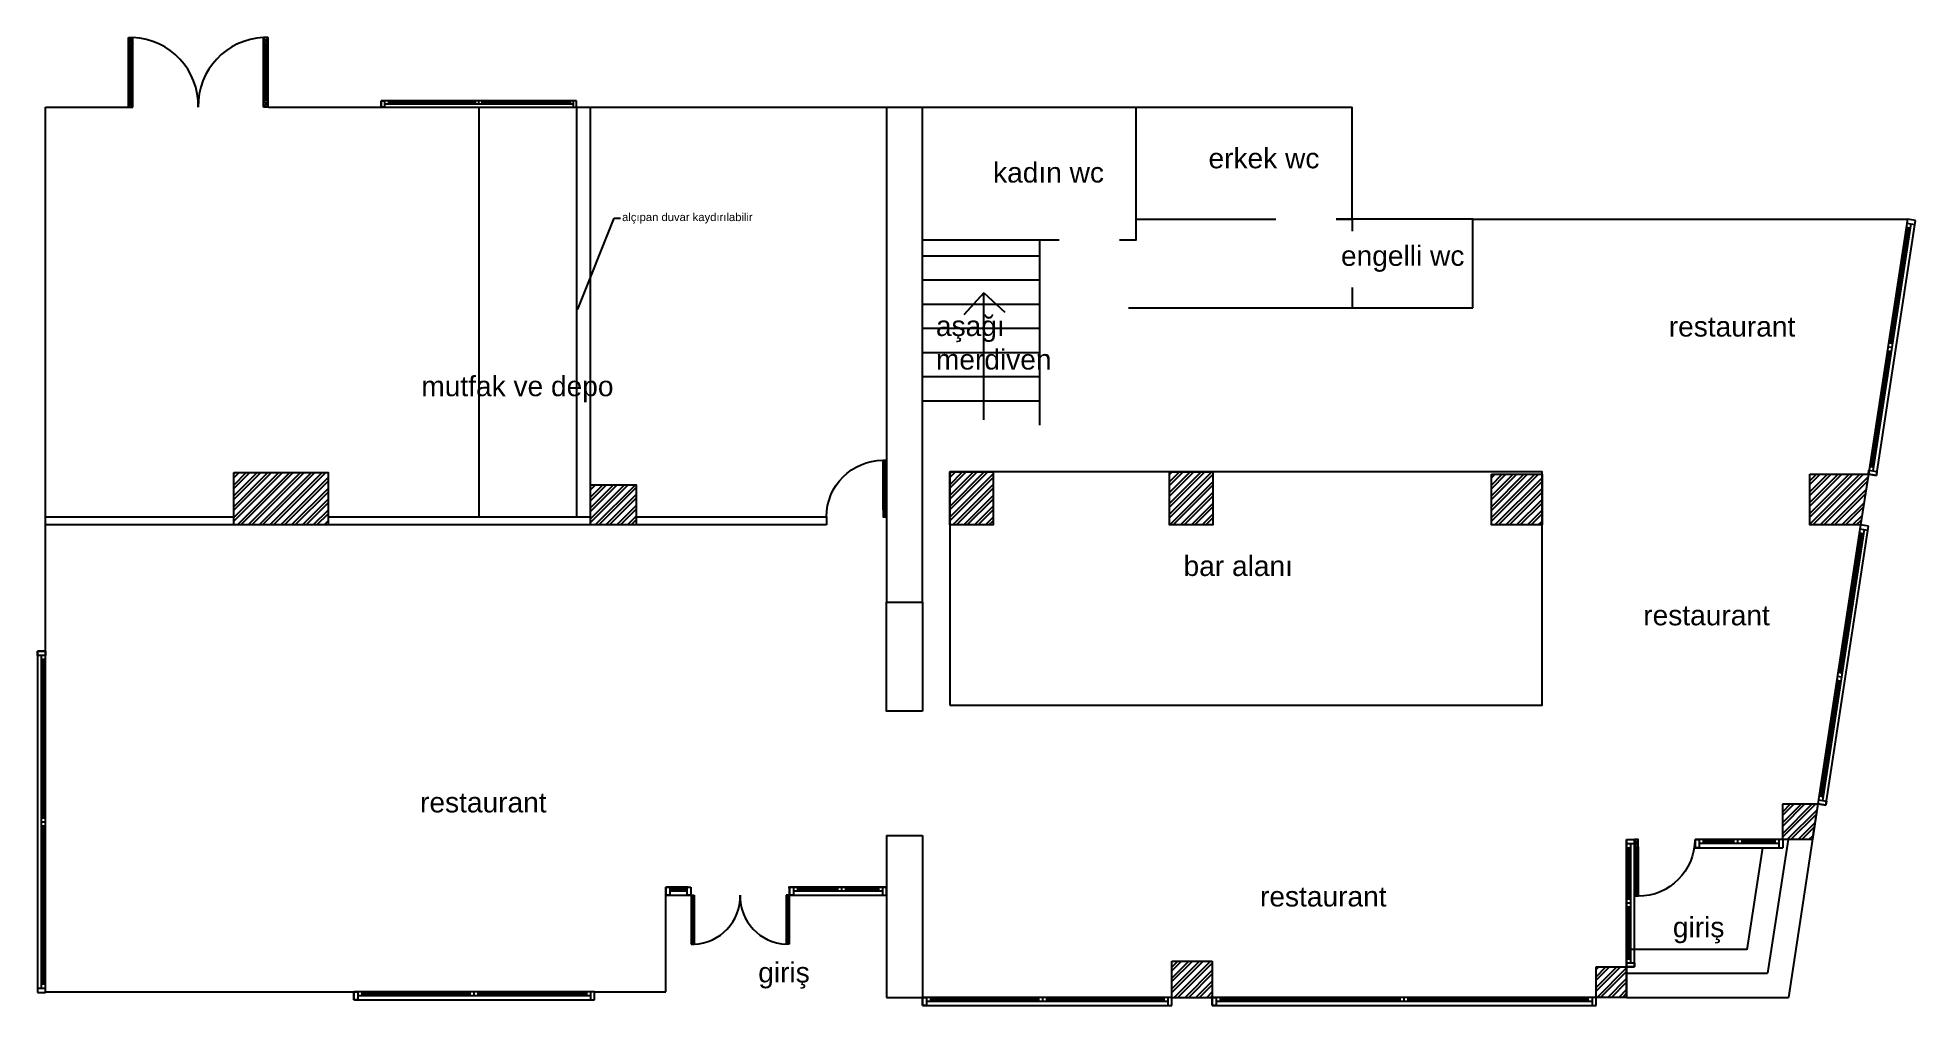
# Model space of a CAD drawing. Header units: millimetres. Extents: x 1427 to 3760, y 1065 to 2268.
import ezdxf
from ezdxf import colors
from ezdxf.entities.mleader import LeaderData, LeaderLine
from ezdxf.math import Vec2, Vec3

# ---------------------------------------------------------------- set-up
doc = ezdxf.new("R2010")
doc.units = ezdxf.units.MM
for name, color, linetype in [('A-Door', 150, 'Continuous'), ('A-Glaz', 92, 'Continuous'), ('A-Wall', 50, 'Continuous'), ('CUA', 140, 'Continuous'), ('NT', 1, 'Continuous')]:
    doc.layers.add(name, color=color, linetype=linetype)
doc.styles.get("Standard").update_dxf_attribs({"font": 'arial.ttf'})

# ---------------------------------------------------------------- blocks, each defined once
blk = doc.blocks.new('A$C3AC45ADF')
at = {"color": 1, "linetype": 'Continuous'}
blk.add_arc((50, 0), 800, 0, 90, dxfattribs=at)
at = {"layer": 'A-Door'}
blk.add_lwpolyline([(0, 100), (50, 100), (50, 700), (0, 700)], close=True, dxfattribs=at)
at = {"layer": 'A-Glaz'}
blk.add_line((25, 700), (25, 100), dxfattribs=at)
for points in [[(0, 700), (50, 700), (50, 800), (0, 800)], [(0, 100), (50, 100), (50, 0), (0, 0)]]:
    blk.add_lwpolyline(points, close=True, dxfattribs=at)
at = {"layer": 'NT', "color": 1}
for p, q in [((0, 700), (50, 800)), ((50, 700), (0, 800)), ((50, 100), (0, 0)), ((0, 100), (50, 0))]:
    blk.add_line(p, q, dxfattribs=at)
blk = doc.blocks.new('A$C4B1E4938')
at = {"color": 1}
for centre, start, end in [((19, 19), 358.5883, 87.6559), ((1581, 19), 92.3441, 181.4117)]:
    blk.add_arc(centre, 781, start, end, dxfattribs=at)
at = {"layer": 'A-Door'}
for p, q in [((0, 800), (51, 800)), ((0, 0), (0, 800)), ((0, 800), (51, 724)), ((51, 800), (0, 724)), ((0, 724), (51, 724)), ((51, 0), (51, 800)), ((1600, 800), (1549, 800)), ((1549, 0), (1549, 800)), ((1600, 800), (1549, 724)), ((1549, 800), (1600, 724)), ((1600, 724), (1549, 724)), ((1600, 0), (1600, 800)), ((0, 0), (51, 76)), ((51, 0), (0, 76)), ((0, 76), (51, 76)), ((1600, 0), (1549, 76)), ((1549, 0), (1600, 76)), ((1600, 76), (1549, 76))]:
    blk.add_line(p, q, dxfattribs=at)
at = {"layer": 'A-Glaz'}
for p, q in [((19, 76), (19, 724)), ((32, 76), (32, 724)), ((1568, 76), (1568, 724)), ((1581, 76), (1581, 724))]:
    blk.add_line(p, q, dxfattribs=at)
at = {"layer": 'A-Wall'}
blk.add_line((0, 0), (51, 0), dxfattribs=at)
at = {"layer": 'A-Wall', "color": 2}
blk.add_line((1600, 0), (1549, 0), dxfattribs=at)

msp = doc.modelspace()

# ---------------------------------------------------------------- hatches: boundary and pattern name
h = msp.add_hatch()
h.set_pattern_fill('ANSI32', color=256)
h.paths.add_polyline_path([(1788.1, 1726.9), (1671.1, 1726.9), (1671.1, 1661.9), (1788.1, 1661.9)])
h.paths.add_polyline_path([(2171.1, 1711.9), (2114.1, 1711.9), (2114.1, 1661.9), (2171.1, 1661.9)])
h.paths.add_polyline_path([(2887.6, 1727.9), (2833.6, 1727.9), (2833.6, 1661.9), (2887.6, 1661.9)])
h.paths.add_polyline_path([(3296.6, 1724.9), (3233.6, 1724.9), (3233.6, 1661.9), (3296.6, 1661.9)])
h.paths.add_polyline_path([(3702, 1724.9), (3629.4, 1724.9), (3629.4, 1661.9), (3692.4, 1661.9)])
h.paths.add_polyline_path([(3639.4, 1315.3), (3595.6, 1315.3), (3595.6, 1270.9), (3632.6, 1270.9)])
h = msp.add_hatch()
h.set_pattern_fill('ANSI32', color=256)
h.paths.add_polyline_path([(2614.6, 1727.9), (2560.6, 1727.9), (2560.6, 1661.9), (2614.6, 1661.9)])
h = msp.add_hatch()
h.set_pattern_fill('ANSI32', color=256)
h.paths.add_polyline_path([(3401.6, 1112.9), (3363.6, 1112.9), (3363.6, 1074.9), (3401.6, 1074.9)])
h.paths.add_polyline_path([(2886.6, 1119.9), (2836.6, 1119.9), (2836.6, 1074.9), (2886.6, 1074.9)])

# ---------------------------------------------------------------- linework, layer by layer
for p, q in [((1437.1, 1504.9), (1437.1, 2180.9)), ((1437.1, 2180.9), (1540.1, 2180.9)), ((1714.1, 2180.9), (1854.1, 2180.9)), ((2096.1, 2180.9), (2122.1, 2180.9)), ((2096.9, 2180.9), (2096.9, 1671.9)), ((2114.1, 1671.9), (2114.1, 2180.9)), ((2122.1, 2180.9), (2482.1, 2180.9)), ((2482.1, 2180.9), (2482.1, 1610.9)), ((2482.1, 2180.9), (3060.6, 2180.9)), ((2526.6, 1565.9), (2526.6, 2180.9)), ((2526.6, 2180.9), (2691.6, 2180.9)), ((3060.6, 2041.9), (3060.6, 2180.9)), ((2791.6, 2041.9), (2965.6, 2041.9)), ((3060.6, 2041.9), (3040.6, 2041.9)), ((3040.6, 2041.9), (3060.6, 2041.9)), ((3210.6, 2041.9), (3060.6, 2041.9)), ((3060.6, 2041.9), (3060.6, 2026.9)), ((3060.6, 2041.9), (3060.6, 2026.9)), ((3210.6, 1931.9), (3210.6, 2041.9)), ((3210.6, 2041.9), (3750.6, 2041.9)), ((2672.6, 1785.9), (2672.6, 2015.9)), ((2791.6, 2015.9), (2771.6, 2015.9)), ((2672.6, 1995.9), (2526.6, 1995.9)), ((2672.6, 1965.9), (2526.6, 1965.9)), ((2603.1, 1950.5), (2578.3, 1923.6)), ((2578.3, 1923.6), (2603.1, 1950.5)), ((2603.1, 1792.4), (2603.1, 1950.5)), ((2603.1, 1950.5), (2629, 1926.5)), ((3060.6, 1956.9), (3060.6, 1931.9)), ((2672.6, 1935.9), (2526.6, 1935.9)), ((2672.6, 1785.9), (2672.6, 1931.9)), ((2782.6, 1931.9), (3210.6, 1931.9)), ((2672.6, 1905.9), (2526.6, 1905.9)), ((2672.6, 1875.9), (2526.6, 1875.9)), ((2672.6, 1845.9), (2526.6, 1845.9)), ((2672.6, 1815.9), (2526.6, 1815.9)), ((2526.6, 1565.9), (2526.6, 1785.9)), ((1437.1, 1504.9), (1437.1, 1671.9)), ((1437.1, 1504.9), (1437.1, 1671.9)), ((1437.1, 1661.9), (1437.1, 1671.9)), ((1437.1, 1671.9), (1671.1, 1671.9)), ((2407.4, 1661.9), (1437.1, 1661.9)), ((1788.1, 1671.9), (2114.1, 1671.9)), ((2096.9, 1671.9), (2114.1, 1671.9)), ((2171.1, 1671.9), (2407.4, 1671.9)), ((2407.4, 1671.9), (2407.4, 1661.9)), ((2477.7, 1671.9), (2482.1, 1671.9)), ((2482.1, 1610.9), (2482.1, 1565.9)), ((2482.1, 1565.9), (2526.6, 1565.9)), ((3595.6, 1315.3), (3639.4, 1315.3)), ((3595.6, 1270.9), (3595.6, 1315.1)), ((3639.4, 1315.3), (3602.6, 1074.9)), ((3639.4, 1315.3), (3632.3, 1270.9)), ((3639.4, 1315.3), (3632.6, 1270.9)), ((2482.1, 1275.9), (2482.1, 1074.9)), ((2482.1, 1275.9), (2526.6, 1275.9)), ((2526.6, 1275.9), (2526.6, 1107.9)), ((3401.6, 1074.9), (3401.6, 1270.9)), ((3570.4, 1260.9), (3550.9, 1133.9)), ((3602.3, 1270.9), (3576.8, 1104.9)), ((3632.6, 1270.9), (3595.6, 1270.9)), ((2207.6, 1211.9), (2235.6, 1211.9)), ((2207.6, 1081.9), (2207.6, 1211.9)), ((2207.6, 1201.9), (2239, 1201.9)), ((2359.6, 1211.9), (2482.1, 1211.9)), ((3401.6, 1134.9), (3551.1, 1134.9)), ((2526.6, 1107.9), (2526.6, 1074.9)), ((2836.6, 1074.9), (2836.6, 1119.9)), ((2836.6, 1119.9), (2886.6, 1119.9)), ((2886.6, 1119.9), (2886.6, 1074.9)), ((3363.6, 1074.9), (3363.6, 1112.9)), ((3363.6, 1112.9), (3401.6, 1112.9)), ((3401.6, 1112.9), (3401.6, 1074.9)), ((3401.6, 1104.9), (3576.8, 1104.9)), ((1437.1, 1081.9), (1820.1, 1081.9)), ((2119.1, 1081.9), (2207.6, 1081.9)), ((2482.1, 1074.9), (2526.6, 1074.9)), ((2836.6, 1074.9), (2886.6, 1074.9)), ((3401.6, 1074.9), (3363.6, 1074.9)), ((3401.6, 1074.9), (3401.6, 1074.9)), ((3401.6, 1074.9), (3602.6, 1074.9))]:
    msp.add_line(p, q)
at = {"color": 1}
msp.add_line((1975.5, 2180.9), (1975.5, 1671.9), dxfattribs=at)
for points in [[(2696.6, 2015.9), (2526.6, 2015.9), (2526.6, 2180.9), (2791.6, 2180.9), (2791.6, 2015.9), (2771.6, 2015.9)], [(2560.6, 1661.9), (2560.6, 1715.9)]]:
    msp.add_lwpolyline(points)
for points in [[(1671.1, 1726.9), (1788.1, 1726.9), (1788.1, 1661.9), (1671.1, 1661.9)], [(2560.6, 1437.9), (3296.6, 1437.9), (3296.6, 1727.9), (2560.6, 1727.9)], [(2560.6, 1727.9), (2614.6, 1727.9), (2614.6, 1661.9), (2560.6, 1661.9)], [(2833.6, 1727.9), (2887.6, 1727.9), (2887.6, 1661.9), (2833.6, 1661.9)], [(2114.1, 1711.9), (2171.1, 1711.9), (2171.1, 1661.9), (2114.1, 1661.9)], [(3233.6, 1724.9), (3296.6, 1724.9), (3296.6, 1661.9), (3233.6, 1661.9)], [(3629.4, 1724.9), (3702, 1724.9), (3692.4, 1661.9), (3629.4, 1661.9)], [(2526.6, 1430.7), (2482.1, 1430.7), (2482.1, 1565.9), (2526.6, 1565.9)]]:
    msp.add_lwpolyline(points, close=True)
at = {"layer": 'A-Glaz'}
for p, q in [((2096.9, 2189), (1854.1, 2189)), ((2092.8, 2184.9), (1858.2, 2184.9)), ((1971.4, 2184.9), (1971.4, 2189)), ((1975.5, 2184.9), (1975.5, 2189)), ((1979.6, 2184.9), (1979.6, 2189)), ((2088.8, 2189), (2088.8, 2184.9)), ((3750.6, 2041.9), (3702, 1724.9)), ((3754.8, 2036.2), (3707.7, 1729.1)), ((3749.1, 2032), (3754.1, 2031.2)), ((3730.5, 1877.3), (3725.5, 1878)), ((3731.2, 1882.3), (3726.2, 1883)), ((3731.9, 1887.2), (3727, 1887.9)), ((3703.5, 1734.7), (3708.4, 1734)), ((3692.4, 1661.9), (3639.4, 1315.3)), ((3696.6, 1656.2), (3645.1, 1319.5)), ((3690.9, 1652), (3695.8, 1651.2)), ((1432.1, 1086.1), (1432.1, 1499.9)), ((1437.1, 1494.9), (1432.1, 1494.9)), ((1437.1, 1081.1), (1437.1, 1504.9)), ((3668.6, 1472.7), (3663.7, 1473.5)), ((3669.3, 1477.7), (3664.4, 1478.4)), ((3667.9, 1467.8), (3662.9, 1468.5)), ((3640.9, 1325.2), (3645.8, 1324.5)), ((1432.1, 1298), (1437.1, 1298)), ((1432.1, 1293), (1437.1, 1293)), ((1432.1, 1288), (1437.1, 1288)), ((3401.6, 1270.9), (3401.6, 1112.9)), ((3401.6, 1260.9), (3406.6, 1260.9)), ((3406.6, 1265.9), (3406.6, 1117.9)), ((3595.6, 1270.9), (3486.8, 1270.9)), ((3590.6, 1265.9), (3491.8, 1265.9)), ((3496.8, 1270.9), (3496.8, 1265.9)), ((3535, 1265.9), (3535, 1270.9)), ((3540, 1265.9), (3540, 1270.9)), ((3545, 1265.9), (3545, 1270.9)), ((3585.6, 1270.9), (3585.6, 1265.9)), ((2235.6, 1211.9), (2207.6, 1211.9)), ((2234, 1206.9), (2212.6, 1206.9)), ((2214.9, 1211.9), (2214.9, 1206.9)), ((2231.4, 1211.9), (2231.4, 1206.9)), ((2482.1, 1211.9), (2361.5, 1211.9)), ((2477.1, 1206.9), (2366.5, 1206.9)), ((2371.5, 1211.9), (2371.5, 1206.9)), ((2421.5, 1206.9), (2421.5, 1211.9)), ((2426.5, 1206.9), (2426.5, 1211.9)), ((2431.5, 1206.9), (2431.5, 1211.9)), ((2472.1, 1211.9), (2472.1, 1206.9)), ((3406.6, 1196.9), (3401.6, 1196.9)), ((3406.6, 1191.9), (3401.6, 1191.9)), ((3406.6, 1186.9), (3401.6, 1186.9)), ((3401.6, 1122.9), (3406.6, 1122.9)), ((1437.1, 1091.1), (1432.1, 1091.1)), ((2119.1, 1081.9), (1820.1, 1081.9)), ((2114.1, 1076.9), (1825.1, 1076.9)), ((1830.1, 1081.9), (1830.1, 1076.9)), ((1964.6, 1076.9), (1964.6, 1081.9)), ((1969.6, 1076.9), (1969.6, 1081.9)), ((1974.6, 1076.9), (1974.6, 1081.9)), ((2109.1, 1081.9), (2109.1, 1076.9)), ((2836.6, 1074.9), (2526.6, 1074.9)), ((2536.6, 1074.9), (2536.6, 1069.9)), ((2671.1, 1069.9), (2671.1, 1074.9)), ((2676.1, 1069.9), (2676.1, 1074.9)), ((2681.1, 1069.9), (2681.1, 1074.9)), ((2826.6, 1074.9), (2826.6, 1069.9)), ((3363.6, 1074.9), (2886.6, 1074.9)), ((2896.6, 1074.9), (2896.6, 1069.9)), ((3120.1, 1069.8), (3120.1, 1074.8)), ((3125.1, 1069.8), (3125.1, 1074.8)), ((3130.1, 1069.8), (3130.1, 1074.8)), ((3353.6, 1074.9), (3353.6, 1069.9)), ((2831.6, 1069.9), (2531.6, 1069.9)), ((3358.6, 1069.9), (2891.6, 1069.9))]:
    msp.add_line(p, q, dxfattribs=at)
at = {"layer": 'CUA', "color": 4}
for p, q in [((1854.1, 2180.9), (1854.1, 2189)), ((1854.1, 2189), (1858.2, 2189)), ((1858.2, 2180.9), (1854.1, 2180.9)), ((1858.2, 2189), (1858.2, 2180.9)), ((1858.2, 2189), (1858.2, 2180.9)), ((2092.8, 2189), (2092.8, 2180.9)), ((2096.9, 2189), (2092.8, 2189)), ((2092.8, 2189), (2092.8, 2180.9)), ((2092.8, 2180.9), (2096.9, 2180.9)), ((2096.9, 2180.9), (2096.9, 2189)), ((3750.6, 2041.9), (3749.9, 2036.9)), ((3749.9, 2036.9), (3759.8, 2035.4)), ((3749.9, 2036.9), (3759.8, 2035.4)), ((3760.5, 2040.4), (3750.6, 2041.9)), ((3759.8, 2035.4), (3760.5, 2040.4)), ((3702, 1724.9), (3702.7, 1729.8)), ((3702.7, 1729.8), (3712.6, 1728.3)), ((3702.7, 1729.8), (3712.6, 1728.3)), ((3712.6, 1728.3), (3711.9, 1723.4)), ((3711.9, 1723.4), (3702, 1724.9)), ((3692.4, 1661.9), (3691.6, 1656.9)), ((3691.6, 1656.9), (3701.5, 1655.4)), ((3691.6, 1656.9), (3701.5, 1655.4)), ((3701.5, 1655.4), (3702.2, 1660.4)), ((1427.1, 1504.9), (1437.1, 1504.9)), ((1427.1, 1499.9), (1427.1, 1504.9)), ((1437.1, 1499.9), (1427.1, 1499.9)), ((1437.1, 1499.9), (1427.1, 1499.9)), ((1437.1, 1504.9), (1437.1, 1499.9)), ((3649.3, 1313.9), (3639.4, 1315.3)), ((3640.1, 1320.3), (3650, 1318.8)), ((3640.1, 1320.3), (3650, 1318.8)), ((3650, 1318.8), (3649.3, 1313.9)), ((3401.6, 1270.9), (3401.6, 1265.9)), ((3401.6, 1270.9), (3411.6, 1270.9)), ((3401.6, 1265.9), (3411.6, 1265.9)), ((3401.6, 1265.9), (3411.6, 1265.9)), ((3411.6, 1265.9), (3411.6, 1270.9)), ((3486.8, 1260.9), (3486.8, 1270.9)), ((3486.8, 1270.9), (3491.8, 1270.9)), ((3491.8, 1260.9), (3486.8, 1260.9)), ((3491.8, 1270.9), (3491.8, 1260.9)), ((3491.8, 1270.9), (3491.8, 1260.9)), ((3590.6, 1270.9), (3590.6, 1260.9)), ((3595.6, 1270.9), (3590.6, 1270.9)), ((3590.6, 1270.9), (3590.6, 1260.9)), ((3590.6, 1260.9), (3595.6, 1260.9)), ((3595.6, 1270.9), (3595.6, 1260.9)), ((2207.6, 1206.9), (2207.6, 1211.9)), ((2207.6, 1211.9), (2207.6, 1206.9)), ((2207.6, 1211.9), (2212.6, 1211.9)), ((2212.6, 1201.9), (2207.6, 1201.9)), ((2212.6, 1211.9), (2212.6, 1201.9)), ((2212.6, 1211.9), (2212.6, 1201.9)), ((2234, 1211.9), (2234, 1201.9)), ((2235.6, 1211.9), (2239, 1211.9)), ((2239, 1201.9), (2235.6, 1201.9)), ((2239, 1211.9), (2239, 1201.9)), ((2239, 1211.9), (2239, 1201.9)), ((2361.5, 1201.9), (2361.5, 1211.9)), ((2361.5, 1211.9), (2366.5, 1211.9)), ((2366.5, 1201.9), (2361.5, 1201.9)), ((2366.5, 1211.9), (2366.5, 1201.9)), ((2366.5, 1211.9), (2366.5, 1201.9)), ((2477.1, 1211.9), (2477.1, 1201.9)), ((2482.1, 1211.9), (2477.1, 1211.9)), ((2477.1, 1211.9), (2477.1, 1201.9)), ((2477.1, 1201.9), (2482.1, 1201.9)), ((2482.1, 1201.9), (2482.1, 1211.9)), ((3401.6, 1117.9), (3411.6, 1117.9)), ((3401.6, 1112.9), (3401.6, 1117.9)), ((3401.6, 1117.9), (3411.6, 1117.9)), ((3411.6, 1112.9), (3401.6, 1112.9)), ((3411.6, 1117.9), (3411.6, 1112.9)), ((1427.1, 1086.1), (1427.1, 1081.1)), ((1437.1, 1086.1), (1427.1, 1086.1)), ((1437.1, 1086.1), (1427.1, 1086.1)), ((1427.1, 1081.1), (1437.1, 1081.1)), ((1437.1, 1081.1), (1437.1, 1086.1)), ((1820.1, 1071.9), (1820.1, 1081.9)), ((1820.1, 1081.9), (1825.1, 1081.9)), ((1825.1, 1081.9), (1825.1, 1071.9)), ((1825.1, 1081.9), (1825.1, 1071.9)), ((2114.1, 1081.9), (2114.1, 1071.9)), ((2119.1, 1081.9), (2114.1, 1081.9)), ((2114.1, 1081.9), (2114.1, 1071.9)), ((2119.1, 1071.9), (2119.1, 1081.9)), ((2526.6, 1064.9), (2526.6, 1074.9)), ((2526.6, 1074.9), (2531.6, 1074.9)), ((2531.6, 1074.9), (2531.6, 1064.9)), ((2531.6, 1074.9), (2531.6, 1064.9)), ((2831.6, 1074.9), (2831.6, 1064.9)), ((2836.6, 1074.9), (2831.6, 1074.9)), ((2831.6, 1074.9), (2831.6, 1064.9)), ((2836.6, 1064.9), (2836.6, 1074.9)), ((2886.6, 1064.9), (2886.6, 1074.9)), ((2886.6, 1074.9), (2891.6, 1074.9)), ((2891.6, 1074.9), (2891.6, 1064.9)), ((2891.6, 1074.9), (2891.6, 1064.9)), ((3358.6, 1074.9), (3358.6, 1064.9)), ((3363.6, 1074.9), (3358.6, 1074.9)), ((3358.6, 1074.9), (3358.6, 1064.9)), ((3363.6, 1064.9), (3363.6, 1074.9)), ((1825.1, 1071.9), (1820.1, 1071.9)), ((2114.1, 1071.9), (2119.1, 1071.9)), ((2531.6, 1064.9), (2526.6, 1064.9)), ((2831.6, 1064.9), (2836.6, 1064.9)), ((2891.6, 1064.9), (2886.6, 1064.9)), ((3358.6, 1064.9), (3363.6, 1064.9))]:
    msp.add_line(p, q, dxfattribs=at)
at = {"layer": 'CUA'}
for p, q in [((1854.1, 2189), (1854.1, 2180.9)), ((1854.1, 2180.9), (2096.9, 2180.9)), ((1858.2, 2189), (1858.2, 2180.9)), ((2096.9, 2180.9), (2096.9, 2189)), ((3711.9, 1723.4), (3760.5, 2040.4)), ((3760.5, 2040.4), (3750.6, 2041.9)), ((3702.7, 1729.8), (3712.6, 1728.3)), ((3702, 1724.9), (3711.9, 1723.4)), ((3649.3, 1313.9), (3702.2, 1660.4)), ((3702.2, 1660.4), (3692.4, 1661.9)), ((1427.1, 1504.9), (1427.1, 1081.1)), ((1437.1, 1504.9), (1427.1, 1504.9)), ((1437.1, 1499.9), (1427.1, 1499.9)), ((3639.4, 1315.3), (3649.3, 1313.9)), ((3640.1, 1320.3), (3650, 1318.8)), ((3411.6, 1112.9), (3411.6, 1270.9)), ((3486.8, 1270.9), (3486.8, 1260.9)), ((3486.8, 1260.9), (3595.6, 1260.9)), ((3491.8, 1270.9), (3491.8, 1260.9)), ((2207.6, 1211.9), (2207.6, 1201.9)), ((2207.6, 1201.9), (2235.6, 1201.9)), ((2212.6, 1211.9), (2212.6, 1201.9)), ((2361.5, 1211.9), (2361.5, 1201.9)), ((2361.5, 1201.9), (2482.1, 1201.9)), ((2366.5, 1211.9), (2366.5, 1201.9)), ((2482.1, 1201.9), (2482.1, 1211.9)), ((3401.6, 1117.9), (3411.6, 1117.9)), ((3401.6, 1112.9), (3411.6, 1112.9)), ((1427.1, 1081.1), (1437.1, 1081.1)), ((1820.1, 1081.9), (1820.1, 1071.9)), ((1825.1, 1081.9), (1825.1, 1071.9)), ((2119.1, 1071.9), (2119.1, 1081.9)), ((2526.6, 1074.9), (2526.6, 1064.9)), ((2531.6, 1074.9), (2531.6, 1064.9)), ((2836.6, 1064.9), (2836.6, 1074.9)), ((2886.6, 1074.9), (2886.6, 1064.9)), ((2891.6, 1074.9), (2891.6, 1064.9)), ((3363.6, 1064.9), (3363.6, 1074.9)), ((1820.1, 1071.9), (2119.1, 1071.9)), ((2526.6, 1064.9), (2836.6, 1064.9)), ((2886.6, 1064.9), (3363.6, 1064.9))]:
    msp.add_line(p, q, dxfattribs=at)
at = {"layer": 'CUA', "color": 1}
for p, q in [((1862.2, 2187.8), (1971.4, 2187.8)), ((1862.2, 2186.9), (1971.4, 2186.9)), ((1862.2, 2186.1), (1971.4, 2186.1)), ((1979.6, 2187.8), (2048.2, 2187.8)), ((1979.6, 2186.9), (2048.2, 2186.9)), ((1979.6, 2186.1), (2048.2, 2186.1)), ((2088.8, 2187.8), (2048.2, 2187.8)), ((2088.8, 2186.9), (2048.2, 2186.9)), ((2088.8, 2186.1), (2048.2, 2186.1)), ((3750.6, 2031.7), (3743.3, 1982.3)), ((3751.6, 2031.6), (3744.3, 1982.1)), ((3752.6, 2031.4), (3745.3, 1982)), ((3728.7, 1887.7), (3743.3, 1982.3)), ((3729.7, 1887.5), (3744.3, 1982.1)), ((3730.7, 1887.4), (3745.3, 1982)), ((3704.9, 1734.5), (3727.2, 1877.8)), ((3705.9, 1734.4), (3728.1, 1877.6)), ((3706.9, 1734.2), (3729.1, 1877.5)), ((3692.4, 1651.7), (3685, 1602.3)), ((3693.4, 1651.6), (3686, 1602.1)), ((3694.3, 1651.4), (3687, 1602)), ((3666.1, 1478.1), (3685, 1602.3)), ((3667.1, 1478), (3686, 1602.1)), ((3668.1, 1477.9), (3687, 1602)), ((1433.6, 1494.9), (1433.6, 1444.9)), ((1434.6, 1494.9), (1434.6, 1444.9)), ((1435.6, 1494.9), (1435.6, 1444.9)), ((3642.4, 1325), (3664.6, 1468.3)), ((3643.3, 1324.8), (3665.6, 1468.1)), ((3644.3, 1324.7), (3666.5, 1468)), ((1433.6, 1298), (1433.6, 1444.9)), ((1434.6, 1298), (1434.6, 1444.9)), ((1435.6, 1298), (1435.6, 1444.9)), ((1433.6, 1091.1), (1433.6, 1288)), ((1434.6, 1091.1), (1434.6, 1288)), ((1435.6, 1091.1), (1435.6, 1288)), ((3403.1, 1260.9), (3403.1, 1196.9)), ((3404.1, 1260.9), (3404.1, 1196.9)), ((3405.1, 1260.9), (3405.1, 1196.9)), ((3496.8, 1269.4), (3535, 1269.4)), ((3496.8, 1268.4), (3535, 1268.4)), ((3496.8, 1267.4), (3535, 1267.4)), ((3585.6, 1269.4), (3545, 1269.4)), ((3585.6, 1268.4), (3545, 1268.4)), ((3585.6, 1267.4), (3545, 1267.4)), ((2214.9, 1210.4), (2231.4, 1210.4)), ((2214.9, 1209.4), (2231.4, 1209.4)), ((2214.9, 1208.4), (2231.4, 1208.4)), ((2371.5, 1210.4), (2421.5, 1210.4)), ((2371.5, 1209.4), (2421.5, 1209.4)), ((2371.5, 1208.4), (2421.5, 1208.4)), ((2472.1, 1210.4), (2431.5, 1210.4)), ((2472.1, 1209.4), (2431.5, 1209.4)), ((2472.1, 1208.4), (2431.5, 1208.4)), ((3403.1, 1186.9), (3403.1, 1161.1)), ((3404.1, 1186.9), (3404.1, 1161.1)), ((3405.1, 1186.9), (3405.1, 1161.1)), ((3403.1, 1122.9), (3403.1, 1161.1)), ((3404.1, 1122.9), (3404.1, 1161.1)), ((3405.1, 1122.9), (3405.1, 1161.1)), ((1830.1, 1080.4), (1964.6, 1080.4)), ((1830.1, 1079.4), (1964.6, 1079.4)), ((1830.1, 1078.4), (1964.6, 1078.4)), ((1974.6, 1080.4), (2059.1, 1080.4)), ((1974.6, 1079.4), (2059.1, 1079.4)), ((1974.6, 1078.4), (2059.1, 1078.4)), ((2109.1, 1080.4), (2059.1, 1080.4)), ((2109.1, 1079.4), (2059.1, 1079.4)), ((2109.1, 1078.4), (2059.1, 1078.4)), ((2536.6, 1073.4), (2671.1, 1073.4)), ((2536.6, 1072.4), (2671.1, 1072.4)), ((2536.6, 1071.4), (2671.1, 1071.4)), ((2681.1, 1073.4), (2765.6, 1073.4)), ((2681.1, 1072.4), (2765.6, 1072.4)), ((2681.1, 1071.4), (2765.6, 1071.4)), ((2826.6, 1073.4), (2765.6, 1073.4)), ((2826.6, 1072.4), (2765.6, 1072.4)), ((2826.6, 1071.4), (2765.6, 1071.4)), ((2896.6, 1073.4), (3031.1, 1073.4)), ((2896.6, 1072.4), (3031.1, 1072.4)), ((2896.6, 1071.4), (3031.1, 1071.4)), ((3031.1, 1073.4), (3120.1, 1073.4)), ((3031.1, 1072.4), (3120.1, 1072.4)), ((3031.1, 1071.4), (3120.1, 1071.4)), ((3353.6, 1073.4), (3130.1, 1073.4)), ((3353.6, 1072.4), (3130.1, 1072.4)), ((3353.6, 1071.4), (3130.1, 1071.4))]:
    msp.add_line(p, q, dxfattribs=at)

# ---------------------------------------------------------------- block references
at = {"layer": 'A-Door'}
for name, p, xscale, yscale, zscale in [('A$C4B1E4938', (1540.1, 2180.9), 0.1083810459209821, 0.1083810459209821, 0.1083810459209821), ('A$C3AC45ADF', (2482.1, 1671.9), -0.08789930901306141, 0.08789930901306141, 0.08789930901306141)]:
    msp.add_blockref(name, p, dxfattribs=dict(at, xscale=xscale, yscale=yscale, zscale=zscale))
at = {"layer": 'A-Door', "rotation": 180}
for name, p, xscale, yscale, zscale in [('A$C3AC45ADF', (3411.6, 1270.9), -0.08789930901306141, 0.08789930901306141, 0.08789930901306141), ('A$C4B1E4938', (2361.2, 1201.9), 0.07633938541202236, 0.07633938541202236, 0.07633938541202236)]:
    msp.add_blockref(name, p, dxfattribs=dict(at, xscale=xscale, yscale=yscale, zscale=zscale))

# ---------------------------------------------------------------- texts
at = {"char_height": 25, "attachment_point": 1}
for s, insert in [('erkek wc', (2882.1, 2130.1)), ('kadın wc', (2614.4, 2112.4)), ('engelli wc', (3046.7, 2008.9)), ('aşağı \\Pmerdiven', (2543.4, 1921.7)), ('restaurant', (3454, 1921)), ('mutfak ve depo', (1904, 1846.9)), ('bar alanı', (2851.1, 1623.5)), ('restaurant', (3422.3, 1562.2)), ('restaurant', (1902.4, 1329.7)), ('restaurant', (2946.1, 1212.8)), ('giriş', (3459.1, 1174.6)), ('giriş', (2322.6, 1118.4))]:
    msp.add_mtext_dynamic_manual_height_columns(s, width=626.507, gutter_width=12.5, heights=[0], dxfattribs=dict(at, insert=insert))

# ---------------------------------------------------------------- leaders
ml = msp.add_multileader_mtext('Standard')
ml.set_content('alçıpan duvar kaydırılabilir ', color=256)
ml.set_leader_properties()
ml.build(insert=Vec2(0, 0))
ctx = ml.context
ctx.base_point, ctx.char_height, ctx.plane_origin = Vec3(2151.4, 2043.1), 10, Vec3(2096.9, 1926.4)
notes = []
notes.append((ctx, [(0, (1, 1, 0), (2143.4, 2043.1), (1, 0), 8, [(0, [(2096.9, 1926.4)], 0, [])])]))
ctx.mtext.insert, ctx.mtext.flow_direction = Vec3(2153.4, 2049.5), 5
for ctx, leaders in notes:
    for number, flags, end, landing, length, lines in leaders:
        leader = LeaderData()
        leader.index, (leader.has_last_leader_line, leader.has_dogleg_vector, leader.attachment_direction) = number, flags
        leader.last_leader_point, leader.dogleg_vector, leader.dogleg_length = Vec3(end), Vec3(landing), length
        for number, points, colour, breaks in lines:
            line = LeaderLine()
            line.index, line.vertices, line.color, line.breaks = number, Vec3.list(points), colors.encode_raw_color(colour), breaks
            leader.lines.append(line)
        ctx.leaders.append(leader)

doc.saveas('drawing.dxf')
